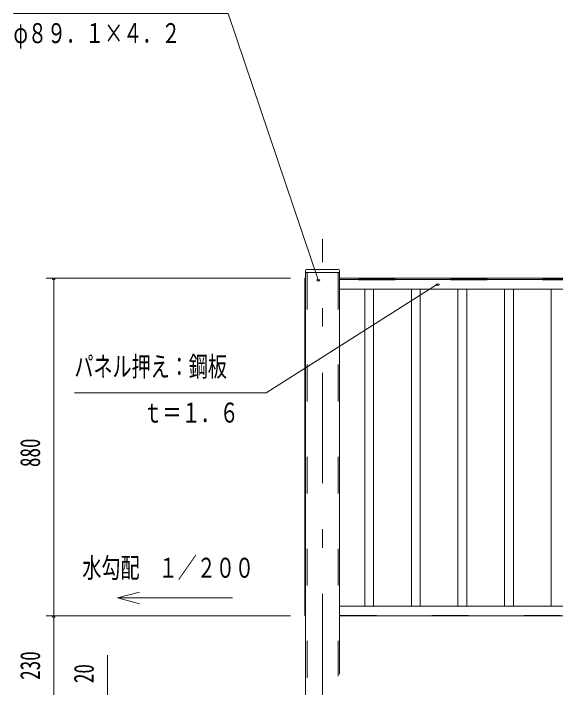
# Model space of a CAD drawing. Units: millimetres, scale not verified. Extents: x -27012 to 27023, y -10500 to 10500.
# Drawn here: x 16212 to 19746, y 1204 to 5595 of the extents above; entities that cross this region are included whole.
import ezdxf
from ezdxf.enums import TextEntityAlignment as Align

# ---------------------------------------------------------------- set-up
doc = ezdxf.new("R2010")
doc.units = ezdxf.units.MM
doc.header["$LTSCALE"] = 60
doc.linetypes.add('USER2', pattern=[10, 4, -6])
doc.linetypes.add('USER3', pattern=[24, 12, -5, 2, -5])
for name, color, linetype, lineweight in [('0-6_2-02BOLD', 7, 'Continuous', 18), ('0-7_2-12HIDDEN', 3, 'USER2', 18), ('0-8_2-22CENTER', 3, 'USER3', 18), ('0-9_2-42THIN', 4, 'Continuous', 18), ('0-A_2-52DIM', 3, 'Continuous', 18)]:
    doc.layers.add(name, color=color, linetype=linetype, lineweight=lineweight)
doc.styles.add('ＭＳ ゴシック', font='')
doc.styles.get('ＭＳ ゴシック').set_extended_font_data('MS Gothic')

msp = doc.modelspace()

# ---------------------------------------------------------------- linework, layer by layer
at = {"layer": '0-6_2-02BOLD'}
for p, q in [((18115.5, 3919.93), (18115.5, 469.93)), ((18330.75, 3927.43), (18123, 3927.43)), ((18338.24, 3919.93), (18338.25, 1290.01)), ((18110.62, 3869.93), (18110.62, 1673.93)), ((18115.5, 3869.93), (18110.62, 3869.93)), ((18115.5, 3907.43), (18338.24, 3907.43)), ((21700.49, 3869.93), (18338.24, 3869.93)), ((21700.49, 3861.93), (18338.24, 3861.93)), ((21700.49, 3799.43), (18338.24, 3799.43)), ((18338.25, 1733.43), (21700.49, 1733.43)), ((18115.5, 1673.93), (18110.62, 1673.93)), ((18338.25, 1669.93), (21700.49, 1669.93))]:
    msp.add_line(p, q, dxfattribs=at)
for centre, start, end in [((18123, 3919.93), 90, 180), ((18330.75, 3919.93), 0, 90)]:
    msp.add_arc(centre, 7.5, start, end, dxfattribs=at)
at = {"layer": '0-7_2-12HIDDEN'}
for p, q in [((18113.62, 3869.93), (18113.62, 1673.93)), ((18126, 3907.43), (18126, 469.93)), ((18327.75, 3907.43), (18327.75, 1278.88)), ((21700.49, 3865.93), (18338.24, 3865.93)), ((21700.49, 3858.93), (18338.24, 3858.93)), ((18338.25, 1673.93), (21700.49, 1673.93))]:
    msp.add_line(p, q, dxfattribs=at)
at = {"layer": '0-8_2-22CENTER'}
msp.add_line((18226.94, 1094.93), (18226.94, 4125.61), dxfattribs=at)
at = {"layer": '0-9_2-42THIN'}
for p, q in [((18501.87, 3799.43), (18501.87, 1733.43)), ((18559.37, 3799.43), (18559.37, 1733.43)), ((18805.62, 3799.43), (18805.62, 1733.43)), ((18863.12, 3799.43), (18863.12, 1733.43)), ((19109.37, 3799.43), (19109.37, 1733.43)), ((19166.87, 3799.43), (19166.87, 1733.43)), ((19413.12, 3799.43), (19413.12, 1733.43)), ((19470.62, 3799.43), (19470.62, 1733.43)), ((19716.87, 3799.43), (19716.87, 1733.43))]:
    msp.add_line(p, q, dxfattribs=at)
at = {"layer": '0-A_2-52DIM'}
for p, q in [((18017.67, 3869.93), (16424.37, 3869.93)), ((16484.37, 3869.93), (16464.37, 3869.93)), ((16474.37, -75.07), (16474.37, 3869.93)), ((17858.84, 3123.03), (18977.14, 3832.55)), ((18209.26, 3860.57), (18189.26, 3860.57)), ((18987.14, 3832.55), (18967.14, 3832.55)), ((16608.84, 3123.03), (17858.84, 3123.03)), ((16889.38, 1787.15), (17034.27, 1825.98)), ((16889.38, 1787.15), (17639.38, 1787.15)), ((16889.38, 1787.15), (17034.27, 1748.33)), ((18017.67, 1669.93), (16424.37, 1669.93)), ((16484.37, 1669.93), (16464.37, 1669.93)), ((16824.38, 1031.06), (16824.38, 1414.93))]:
    msp.add_line(p, q, dxfattribs=at)
msp.add_lwpolyline([(16211.87, 5594.93), (17611.87, 5594.93), (18199.26, 3860.57)], dxfattribs=at)
for centre in [(16474.37, 3869.93), (18199.26, 3860.57), (18977.14, 3832.55), (16474.37, 1669.93)]:
    msp.add_arc(centre, 10, 180, 0, dxfattribs=at)

# ---------------------------------------------------------------- texts
at = {"layer": '0-A_2-52DIM', "color": 7, "style": 'ＭＳ ゴシック', "width": 0.7}
for s, p in [('φ８９．１×４．２', (16211.88, 5362.69)), ('パネル押え：鋼板', (16608.84, 3190.8)), ('ｔ＝１．６', (17058.84, 2890.8)), ('水勾配\u3000１／２００', (16660.91, 1879.92))]:
    msp.add_text(s, height=130.2, dxfattribs=at).set_placement(p, align=Align.BOTTOM_LEFT)
for s, p in [('880', (16424.37, 2640.21)), ('230', (16424.37, 1254.04)), ('20', (16774.38, 1232.61))]:
    msp.add_text(s, height=130.2, rotation=90, dxfattribs=at).set_placement(p, align=Align.BOTTOM_LEFT)

doc.saveas('drawing.dxf')
